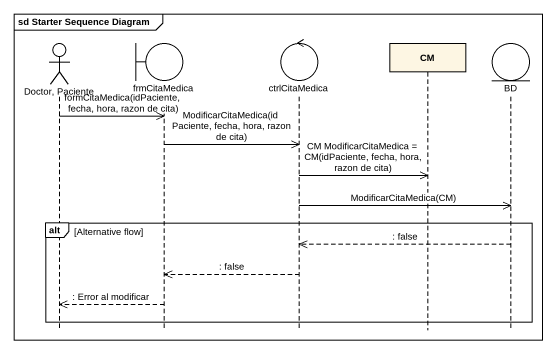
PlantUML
@startuml
mainframe sd Starter Sequence Diagram
hide footbox
actor "Doctor, Paciente" as Doctor_Paciente
boundary frmCitaMedica
control ctrlCitaMedica
participant CM
entity BD

Doctor_Paciente ->> frmCitaMedica : formCitaMedica(idPaciente, fecha, hora, razon de cita)
frmCitaMedica ->> ctrlCitaMedica : ModificarCitaMedica(idPaciente, fecha, hora, razon de cita)
ctrlCitaMedica ->> CM : CM ModificarCitaMedica = CM(idPaciente, fecha, hora, razon de cita)
ctrlCitaMedica ->> BD : ModificarCitaMedica(CM)
alt Alternative flow
  BD -->> ctrlCitaMedica : : false
  ctrlCitaMedica -->> frmCitaMedica : : false
  frmCitaMedica -->> Doctor_Paciente : : Error al modificar
end
@enduml
